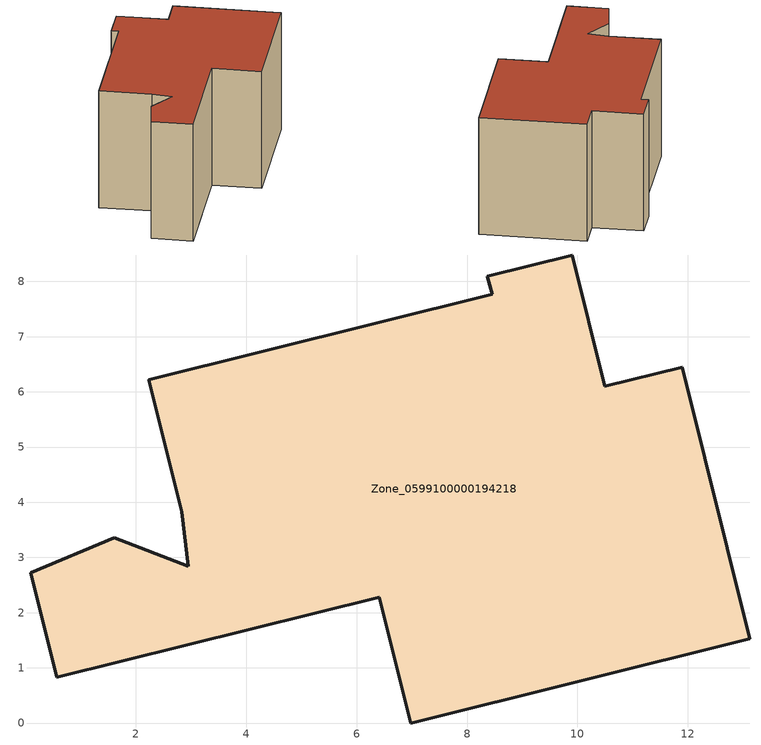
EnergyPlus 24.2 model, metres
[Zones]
Zone_0599100000194218
 floor ground (C_G): 2.23,6.22 8.46,7.77 8.37,8.1 9.91,8.48 10.5,6.1 11.9,6.45 13.12,1.53 6.98,0 6.41,2.28 0.57,0.83 0.1,2.73 1.61,3.35 2.95,2.84 2.83,3.83 z0
 wall outside (C_F): 0.1,2.73 0.57,0.83 6.41,2.28 6.98,0 13.12,1.53 11.9,6.45 10.5,6.1 9.91,8.48 8.37,8.1 8.46,7.77 2.23,6.22 2.83,3.83 2.95,2.84 1.61,3.35 0.1,2.73 z0:6
 roof outside (C_R): 0.57,0.83 6.41,2.28 6.98,0 13.12,1.53 11.9,6.45 10.5,6.1 9.91,8.48 8.37,8.1 8.46,7.77 2.23,6.22 2.83,3.83 2.95,2.84 1.61,3.35 0.1,2.73 z6
[BUILDING]
Pand.0599100000194218: North Axis=0; Terrain=City; Loads Convergence Tolerance Value=0.04; Temperature Convergence Tolerance Value=0.4; Solar Distribution=FullExterior; Maximum Number of Warmup Days=25; Minimum Number of Warmup Days=1
[Site:Location]
Rotterdam.The.Hague.AP_ZH_NLD Design_Conditions: Latitude=51.96; Longitude=4.45; Time Zone=1; Elevation=-4.5
[SITE:GROUNDTEMPERATURE:BUILDINGSURFACE]
18, 18, 18, 18, 18, 18, 18, 18, 18, 18, 18, 18
[MATERIAL] Thermal Absorptance=0.9; Solar Absorptance=0.7; Visible Absorptance=0.7
Name | Roughness | Thickness | Conductivity | Density | Specific Heat
G.TI.1965-1974 | MediumSmooth | 0.15 | 0.882353 | 540 | 1210
F.TI.1965-1974 | Rough | 0.3 | 0.697674 | 1920 | 840
R.TI.1965-1974 | MediumRough | 0.2 | 0.232558 | 1500 | 1000
[CONSTRUCTION]
C_G: G.TI.1965-1974
C_F: F.TI.1965-1974
C_R: R.TI.1965-1974
[ZONE]
Zone_0599100000194218: Type=1; Multiplier=1; Ceiling Height=Autocalculate; Volume=Autocalculate; Floor Area=autocalculate; Part of Total Floor Area=Yes
[ZONEINFILTRATION:DESIGNFLOWRATE]
Infil_Zone_0599100000194218: Zone or ZoneList or Space or SpaceList=Zone_0599100000194218; Schedule=AlwaysOn; Design Flow Rate Calculation Method=Flow/Area; Flow Rate per Floor Area=0.003; Constant Term Coefficient=1; Temperature Term Coefficient=0; Velocity Term Coefficient=0; Velocity Squared Term Coefficient=0
[HVACTEMPLATE:ZONE:IDEALLOADSAIRSYSTEM]
Zone_0599100000194218: Maximum Heating Supply Air Temperature=50; Minimum Cooling Supply Air Temperature=13; Maximum Heating Supply Air Humidity Ratio=0.0156; Minimum Cooling Supply Air Humidity Ratio=0.0077; Heating Limit=NoLimit; Cooling Limit=NoLimit; Dehumidification Control Type=ConstantSensibleHeatRatio; Cooling Sensible Heat Ratio=0.7; Dehumidification Setpoint=60; Humidification Control Type=None; Humidification Setpoint=30; Outdoor Air Method=None; Outdoor Air Flow Rate per Person=0.00944; Outdoor Air Flow Rate per Zone Floor Area=0; Outdoor Air Flow Rate per Zone=0; Demand Controlled Ventilation Type=None; Outdoor Air Economizer Type=NoEconomizer; Heat Recovery Type=None; Sensible Heat Recovery Effectiveness=0.7; Latent Heat Recovery Effectiveness=0.65
[ZONECONTROL:THERMOSTAT]
ThermostatControl_Zone_0599100000194218: Zone or ZoneList=Zone_0599100000194218; Control Type Schedule=DualSetpointControlType; Control 1=Thermostat_Zone_0599100000194218; Temperature Difference Between Cutout And Setpoint=0
[THERMOSTATSETPOINT:DUALSETPOINT]
Thermostat_Zone_0599100000194218: Heating Setpoint Temperature Schedule=HeatingSetpoint_Zone_0599100000194218; Cooling Setpoint Temperature Schedule=CoolingSetpoint_Zone_0599100000194218
[SCHEDULE:COMPACT]
HeatingSetpoint_Zone_0599100000194218: Through: 12/31, For: AllDays, Until: 24:00, 21
CoolingSetpoint_Zone_0599100000194218: Through: 12/31, For: AllDays, Until: 24:00, 24
DualSetpointControlType: Through: 12/31, For: AllDays, Until: 24:00, 4
AlwaysOn: Through: 12/31, For: AllDays, Until: 24:00, 1
